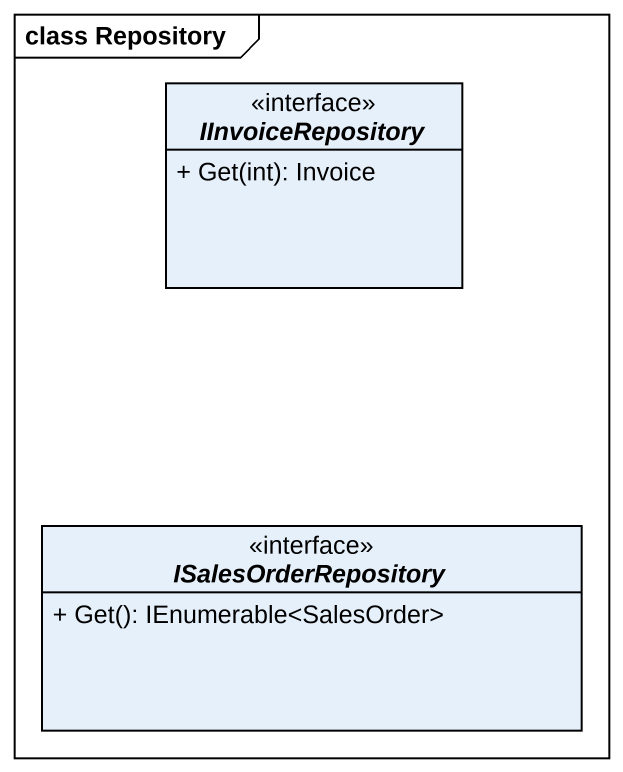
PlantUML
@startuml
mainframe class Repository
hide circle
hide empty members
skinparam classAttributeIconSize 0
interface IInvoiceRepository {
  + Get(int): Invoice
}
interface ISalesOrderRepository {
  + Get(): IEnumerable<SalesOrder>
}
@enduml
